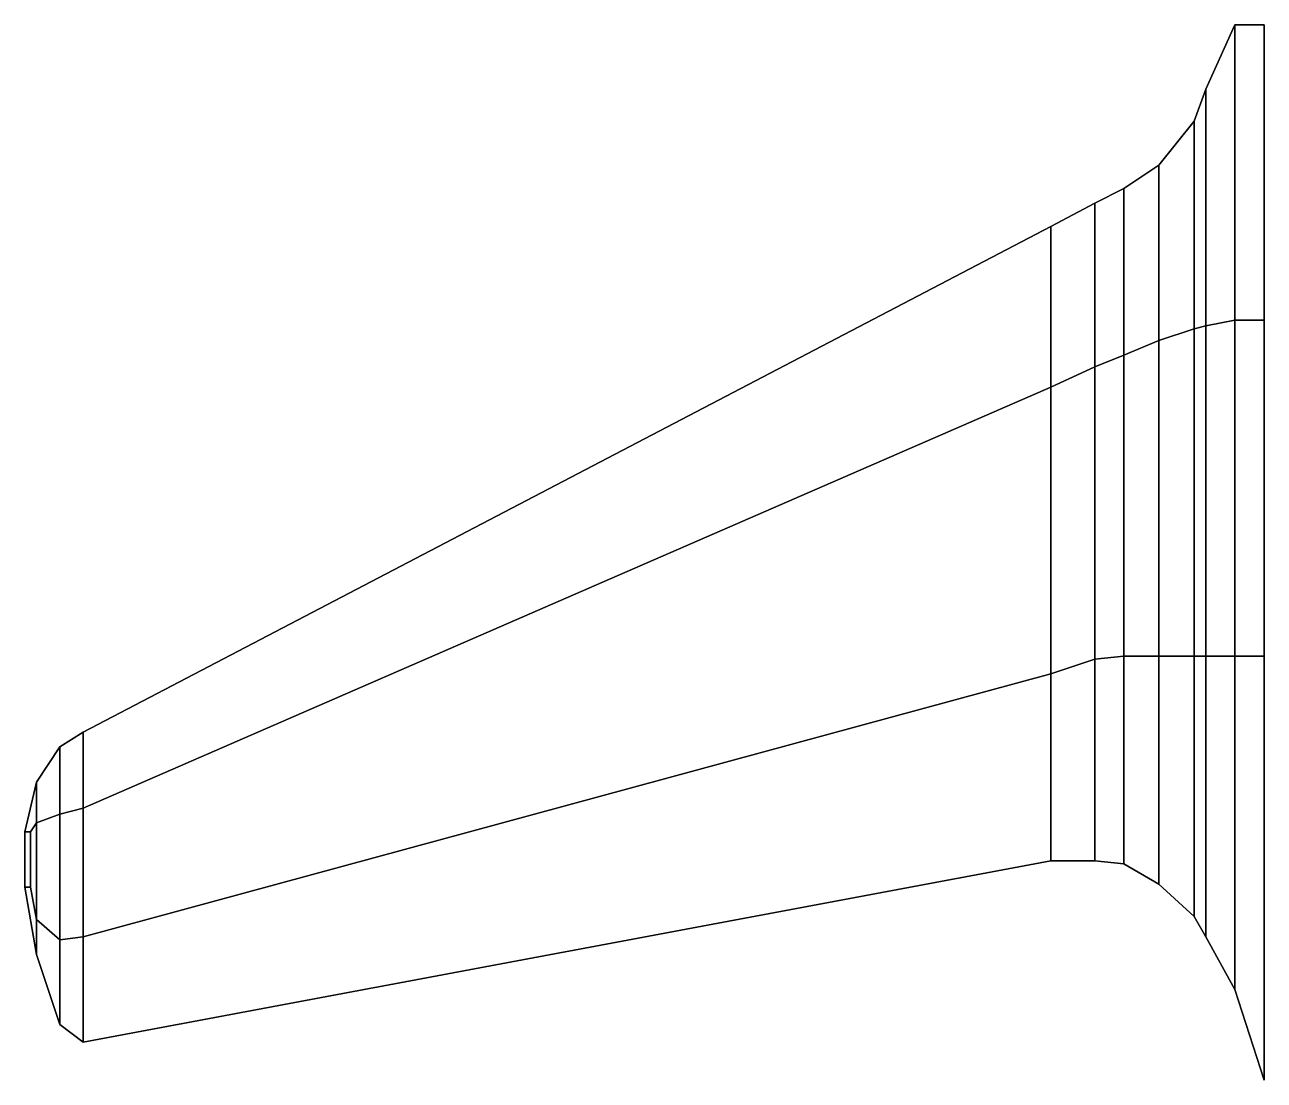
# Model space of a CAD drawing. Extents: x -4.57 to -0.33, y -1.69 to 1.92.
import ezdxf

# ---------------------------------------------------------------- set-up
doc = ezdxf.new("R2010")
doc.units = 0
doc.layers.add('WING2', color=1, linetype='CONTINUOUS')

msp = doc.modelspace()

# ---------------------------------------------------------------- linework, layer by layer
at = {"layer": 'WING2'}
for points in [[(-0.53, 0.89, -0.3), (-0.43, 0.91, -0.39), (-0.43, 1.92, -0.06), (-0.53, 1.7, -0.07)], [(-0.53, 1.7, -0.07), (-0.43, 1.92, -0.06), (-0.43, 0.91, 0.3), (-0.53, 0.89, 0.23)], [(-0.43, 1.92, -0.06), (-0.33, 1.92, -0.05), (-0.33, 0.91, 0.38), (-0.43, 0.91, 0.3)], [(-0.43, 0.91, -0.39), (-0.33, 0.91, -0.5), (-0.33, 1.92, -0.05), (-0.43, 1.92, -0.06)], [(-0.57, 0.88, -0.28), (-0.53, 0.89, -0.3), (-0.53, 1.7, -0.07), (-0.57, 1.59, -0.08)], [(-0.57, 1.59, -0.08), (-0.53, 1.7, -0.07), (-0.53, 0.89, 0.23), (-0.57, 0.88, 0.21)], [(-0.69, 0.84, -0.22), (-0.57, 0.88, -0.28), (-0.57, 1.59, -0.08), (-0.69, 1.44, -0.09)], [(-0.69, 1.44, -0.09), (-0.57, 1.59, -0.08), (-0.57, 0.88, 0.21), (-0.69, 0.84, 0.17)], [(-0.81, 0.79, -0.19), (-0.69, 0.84, -0.22), (-0.69, 1.44, -0.09), (-0.81, 1.36, -0.1)], [(-0.81, 1.36, -0.1), (-0.69, 1.44, -0.09), (-0.69, 0.84, 0.17), (-0.81, 0.79, 0.17)], [(-0.91, 0.75, -0.19), (-0.81, 0.79, -0.19), (-0.81, 1.36, -0.1), (-0.91, 1.31, -0.09)], [(-0.91, 1.31, -0.09), (-0.81, 1.36, -0.1), (-0.81, 0.79, 0.17), (-0.91, 0.75, 0.17)], [(-1.06, 0.68, -0.18), (-0.91, 0.75, -0.19), (-0.91, 1.31, -0.09), (-1.06, 1.23, -0.08)], [(-1.06, 1.23, -0.08), (-0.91, 1.31, -0.09), (-0.91, 0.75, 0.17), (-1.06, 0.68, 0.16)], [(-4.37, -0.76, -0.01), (-1.06, 0.68, -0.18), (-1.06, 1.23, -0.08), (-4.37, -0.5, 0.03)], [(-4.37, -0.5, 0.03), (-1.06, 1.23, -0.08), (-1.06, 0.68, 0.16), (-4.37, -0.76, 0.08)], [(-0.53, -0.24, -0.3), (-0.43, -0.24, -0.39), (-0.43, 0.91, -0.39), (-0.53, 0.89, -0.3)], [(-0.43, 0.91, 0.3), (-0.43, -0.24, 0.3), (-0.53, -0.24, 0.23), (-0.53, 0.89, 0.23)], [(-0.33, 0.91, 0.38), (-0.33, -0.24, 0.38), (-0.43, -0.24, 0.3), (-0.43, 0.91, 0.3)], [(-0.43, -0.24, -0.39), (-0.33, -0.24, -0.5), (-0.33, 0.91, -0.5), (-0.43, 0.91, -0.39)], [(-0.69, -0.24, -0.22), (-0.57, -0.24, -0.28), (-0.57, 0.88, -0.28), (-0.69, 0.84, -0.22)], [(-0.57, 0.88, 0.21), (-0.57, -0.24, 0.21), (-0.69, -0.24, 0.17), (-0.69, 0.84, 0.17)], [(-0.57, -0.24, -0.28), (-0.53, -0.24, -0.3), (-0.53, 0.89, -0.3), (-0.57, 0.88, -0.28)], [(-0.53, 0.89, 0.23), (-0.53, -0.24, 0.23), (-0.57, -0.24, 0.21), (-0.57, 0.88, 0.21)], [(-0.81, -0.24, -0.19), (-0.69, -0.24, -0.22), (-0.69, 0.84, -0.22), (-0.81, 0.79, -0.19)], [(-0.69, 0.84, 0.17), (-0.69, -0.24, 0.17), (-0.81, -0.24, 0.17), (-0.81, 0.79, 0.17)], [(-0.91, -0.25, -0.19), (-0.81, -0.24, -0.19), (-0.81, 0.79, -0.19), (-0.91, 0.75, -0.19)], [(-0.81, 0.79, 0.17), (-0.81, -0.24, 0.17), (-0.91, -0.25, 0.17), (-0.91, 0.75, 0.17)], [(-1.06, -0.3, -0.18), (-0.91, -0.25, -0.19), (-0.91, 0.75, -0.19), (-1.06, 0.68, -0.18)], [(-0.91, 0.75, 0.17), (-0.91, -0.25, 0.17), (-1.06, -0.3, 0.16), (-1.06, 0.68, 0.16)], [(-4.37, -1.2, -0.01), (-1.06, -0.3, -0.18), (-1.06, 0.68, -0.18), (-4.37, -0.76, -0.01)], [(-1.06, 0.68, 0.16), (-1.06, -0.3, 0.16), (-4.37, -1.2, 0.08), (-4.37, -0.76, 0.08)], [(-1.06, -0.94, -0.08), (-0.91, -0.94, -0.09), (-0.91, -0.25, -0.19), (-1.06, -0.3, -0.18)], [(-1.06, -0.3, 0.16), (-0.91, -0.25, 0.17), (-0.91, -0.94, -0.09), (-1.06, -0.94, -0.08)], [(-0.91, -0.94, -0.09), (-0.81, -0.95, -0.1), (-0.81, -0.24, -0.19), (-0.91, -0.25, -0.19)], [(-0.91, -0.25, 0.17), (-0.81, -0.24, 0.17), (-0.81, -0.95, -0.1), (-0.91, -0.94, -0.09)], [(-0.81, -0.95, -0.1), (-0.69, -1.02, -0.09), (-0.69, -0.24, -0.22), (-0.81, -0.24, -0.19)], [(-0.81, -0.24, 0.17), (-0.69, -0.24, 0.17), (-0.69, -1.02, -0.09), (-0.81, -0.95, -0.1)], [(-0.69, -1.02, -0.09), (-0.57, -1.13, -0.08), (-0.57, -0.24, -0.28), (-0.69, -0.24, -0.22)], [(-0.69, -0.24, 0.17), (-0.57, -0.24, 0.21), (-0.57, -1.13, -0.08), (-0.69, -1.02, -0.09)], [(-0.57, -1.13, -0.08), (-0.53, -1.2, -0.07), (-0.53, -0.24, -0.3), (-0.57, -0.24, -0.28)], [(-0.57, -0.24, 0.21), (-0.53, -0.24, 0.23), (-0.53, -1.2, -0.07), (-0.57, -1.13, -0.08)], [(-0.53, -1.2, -0.07), (-0.43, -1.38, -0.06), (-0.43, -0.24, -0.39), (-0.53, -0.24, -0.3)], [(-0.53, -0.24, 0.23), (-0.43, -0.24, 0.3), (-0.43, -1.38, -0.06), (-0.53, -1.2, -0.07)], [(-0.43, -0.24, 0.3), (-0.33, -0.24, 0.38), (-0.33, -1.69, -0.05), (-0.43, -1.38, -0.06)], [(-0.43, -1.38, -0.06), (-0.33, -1.69, -0.05), (-0.33, -0.24, -0.5), (-0.43, -0.24, -0.39)], [(-4.37, -1.56, 0.03), (-1.06, -0.94, -0.08), (-1.06, -0.3, -0.18), (-4.37, -1.2, -0.01)], [(-4.37, -1.2, 0.08), (-1.06, -0.3, 0.16), (-1.06, -0.94, -0.08), (-4.37, -1.56, 0.03)], [(-4.45, -0.55, 0.03), (-4.37, -0.5, 0.03), (-4.37, -0.76, 0.08), (-4.45, -0.78, 0.08)], [(-4.45, -0.78, -0.01), (-4.37, -0.76, -0.01), (-4.37, -0.5, 0.03), (-4.45, -0.55, 0.03)], [(-4.53, -0.67, 0.04), (-4.45, -0.55, 0.03), (-4.45, -0.78, 0.08), (-4.53, -0.81, 0.07)], [(-4.53, -0.81, -0.01), (-4.45, -0.78, -0.01), (-4.45, -0.55, 0.03), (-4.53, -0.67, 0.04)], [(-4.57, -1.03, 0.04), (-4.53, -1.26, 0.04), (-4.53, -0.67, 0.04), (-4.57, -0.84, 0.04)], [(-4.53, -0.67, 0.04), (-4.53, -1.26, 0.04), (-4.57, -1.03, 0.04), (-4.57, -0.84, 0.04)], [(-4.57, -0.84, 0.04), (-4.53, -0.67, 0.04), (-4.53, -0.81, 0.07), (-4.55, -0.84, 0.07)], [(-4.55, -0.84, 0.01), (-4.53, -0.81, -0.01), (-4.53, -0.67, 0.04), (-4.57, -0.84, 0.04)], [(-4.45, -1.21, -0.01), (-4.37, -1.2, -0.01), (-4.37, -0.76, -0.01), (-4.45, -0.78, -0.01)], [(-4.37, -0.76, 0.08), (-4.37, -1.2, 0.08), (-4.45, -1.21, 0.08), (-4.45, -0.78, 0.08)], [(-4.45, -0.78, 0.08), (-4.45, -1.21, 0.08), (-4.53, -1.14, 0.07), (-4.53, -0.81, 0.07)], [(-4.53, -1.14, -0.01), (-4.45, -1.21, -0.01), (-4.45, -0.78, -0.01), (-4.53, -0.81, -0.01)], [(-4.57, -0.84, 0.04), (-4.57, -1.03, 0.04), (-4.55, -1.03, 0.01), (-4.55, -0.84, 0.01)], [(-4.55, -0.84, 0.07), (-4.55, -1.03, 0.07), (-4.57, -1.03, 0.04), (-4.57, -0.84, 0.04)], [(-4.53, -0.81, 0.07), (-4.53, -1.14, 0.07), (-4.55, -1.03, 0.07), (-4.55, -0.84, 0.07)], [(-4.55, -1.03, 0.01), (-4.53, -1.14, -0.01), (-4.53, -0.81, -0.01), (-4.55, -0.84, 0.01)], [(-4.57, -1.03, 0.04), (-4.53, -1.26, 0.04), (-4.53, -1.14, -0.01), (-4.55, -1.03, 0.01)], [(-4.55, -1.03, 0.07), (-4.53, -1.14, 0.07), (-4.53, -1.26, 0.04), (-4.57, -1.03, 0.04)], [(-4.53, -1.26, 0.04), (-4.45, -1.5, 0.03), (-4.45, -1.21, -0.01), (-4.53, -1.14, -0.01)], [(-4.53, -1.14, 0.07), (-4.45, -1.21, 0.08), (-4.45, -1.5, 0.03), (-4.53, -1.26, 0.04)], [(-4.45, -1.21, 0.08), (-4.37, -1.2, 0.08), (-4.37, -1.56, 0.03), (-4.45, -1.5, 0.03)], [(-4.45, -1.5, 0.03), (-4.37, -1.56, 0.03), (-4.37, -1.2, -0.01), (-4.45, -1.21, -0.01)]]:
    msp.add_3dface(points, dxfattribs=at)

doc.saveas('drawing.dxf')
